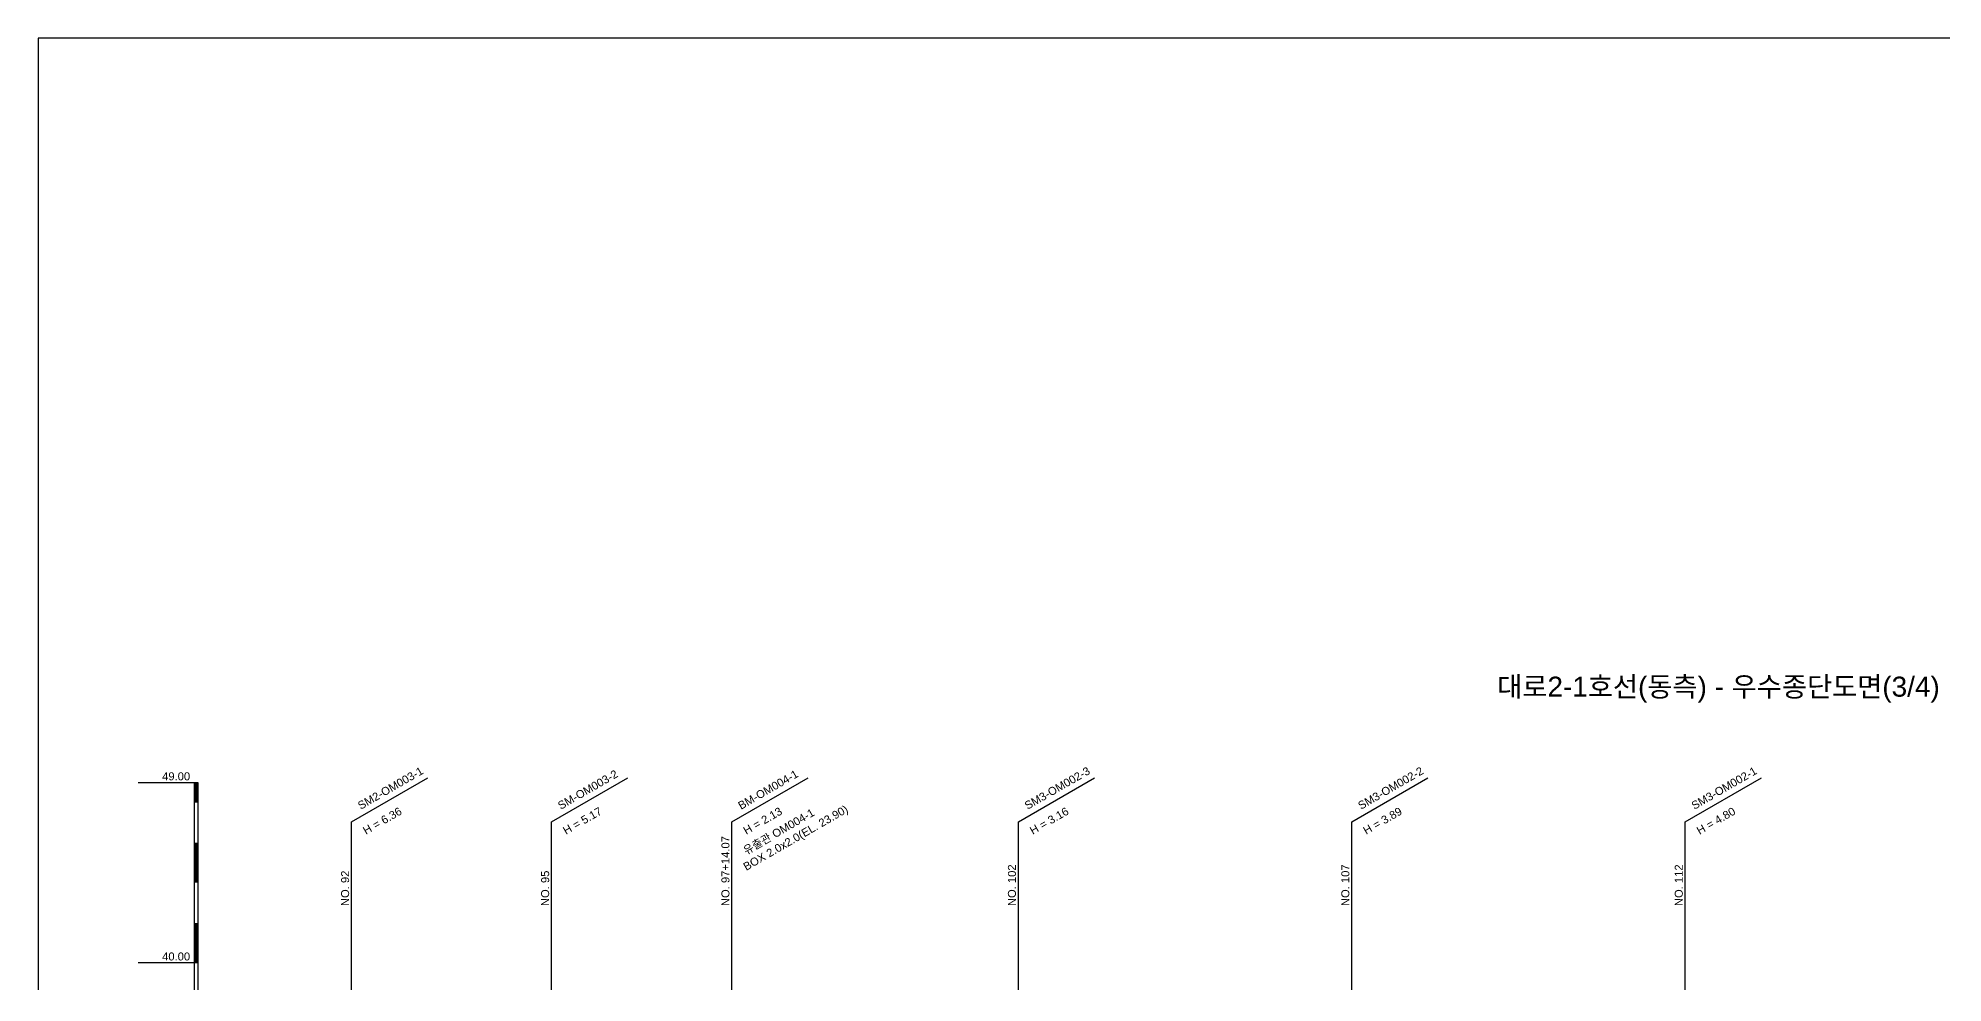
# Model space of a CAD drawing. Header units: millimetres. Extents: x -105495 to 3444, y -108190 to 2013.
# Drawn here: x 881 to 1357.1, y -37638 to -37402 of the extents above; entities that cross this region are included whole.
import ezdxf
from ezdxf.enums import TextEntityAlignment as Align

# ---------------------------------------------------------------- set-up
doc = ezdxf.new("R2010")
doc.units = ezdxf.units.MM
for name, color, linetype in [('KZ_종단_깃발', 7, 'Continuous'), ('KZ_종단_노선명', 7, 'Continuous'), ('KZ_종단_도각', 7, 'Continuous'), ('KZ_종단_폴대', 7, 'Continuous')]:
    doc.layers.add(name, color=color, linetype=linetype)
doc.styles.get("Standard").update_dxf_attribs({"font": 'arial.ttf'})

msp = doc.modelspace()

# ---------------------------------------------------------------- linework, layer by layer
at = {"layer": 'KZ_종단_깃발'}
for p, q in [((959.33, -37597.81), (978.39, -37586.81)), ((1009.33, -37597.81), (1028.39, -37586.81)), ((1054.39, -37597.81), (1073.44, -37586.81)), ((1126, -37597.81), (1145.05, -37586.81)), ((1209.33, -37597.81), (1228.39, -37586.81)), ((1292.67, -37597.81), (1311.72, -37586.81)), ((959.33, -37828), (959.33, -37597.81)), ((1009.33, -37828), (1009.33, -37597.81)), ((1054.39, -37828), (1054.39, -37597.81)), ((1126, -37828), (1126, -37597.81)), ((1209.33, -37828), (1209.33, -37597.81)), ((1292.67, -37828), (1292.67, -37597.81))]:
    msp.add_line(p, q, dxfattribs=at)
at = {"layer": 'KZ_종단_도각'}
msp.add_lwpolyline([(881, -37996), (1722, -37996), (1722, -37402), (881, -37402)], close=True, dxfattribs=at)
at = {"layer": 'KZ_종단_폴대'}
for p, q in [((921, -37588), (906, -37588)), ((921, -37633), (906, -37633))]:
    msp.add_line(p, q, dxfattribs=at)
at = {"layer": 'KZ_종단_폴대', "const_width": 1}
for points in [[(920.5, -37593), (920.5, -37588)], [(920.5, -37613), (920.5, -37603)], [(920.5, -37633), (920.5, -37623)]]:
    msp.add_lwpolyline(points, dxfattribs=at)
at = {"layer": 'KZ_종단_폴대'}
msp.add_lwpolyline([(921, -37828), (921, -37588), (920, -37588), (920, -37828), (921, -37828)], dxfattribs=at)

# ---------------------------------------------------------------- texts
at = {"layer": 'KZ_종단_깃발'}
for s, rotation, p in [('SM2-OM003-1', 30, (961.93, -37595.31)), ('SM-OM003-2', 30, (1011.93, -37595.31)), ('BM-OM004-1', 30, (1056.99, -37595.31)), ('SM3-OM002-3', 30, (1128.6, -37595.31)), ('SM3-OM002-2', 30, (1211.93, -37595.31)), ('SM3-OM002-1', 30, (1295.26, -37595.31)), ('NO. 97+14.07', 90, (1054.39, -37618.81)), ('NO. 92', 90, (959.33, -37618.81)), ('NO. 95', 90, (1009.33, -37618.81)), ('NO. 102', 90, (1126, -37618.81)), ('NO. 107', 90, (1209.33, -37618.81)), ('NO. 112', 90, (1292.67, -37618.81))]:
    msp.add_text(s, height=2, rotation=rotation, dxfattribs=at).set_placement(p, align=Align.BOTTOM_LEFT)
for s, p in [('H = 6.36', (961.93, -37599.31)), ('H = 5.17', (1011.93, -37599.31)), ('BOX 2.0x2.0(EL. 23.90)', (1056.99, -37608.31)), ('H = 2.13', (1056.99, -37599.31)), ('유출관 OM004-1', (1056.99, -37604.31)), ('H = 3.16', (1128.6, -37599.31)), ('H = 3.89', (1211.93, -37599.31)), ('H = 4.80', (1295.26, -37599.31))]:
    msp.add_text(s, height=2, rotation=30, dxfattribs=at).set_placement(p, align=Align.TOP_LEFT)
at = {"layer": 'KZ_종단_노선명'}
msp.add_text('대로2-1호선(동측) - 우수종단도면(3/4)', height=5, dxfattribs=at).set_placement((1301, -37568), align=Align.BOTTOM_CENTER)
at = {"layer": 'KZ_종단_폴대'}
for s, p in [('49.00', (919, -37588)), ('40.00', (919, -37633))]:
    msp.add_text(s, height=2, dxfattribs=at).set_placement(p, align=Align.BOTTOM_RIGHT)

doc.saveas('drawing.dxf')
